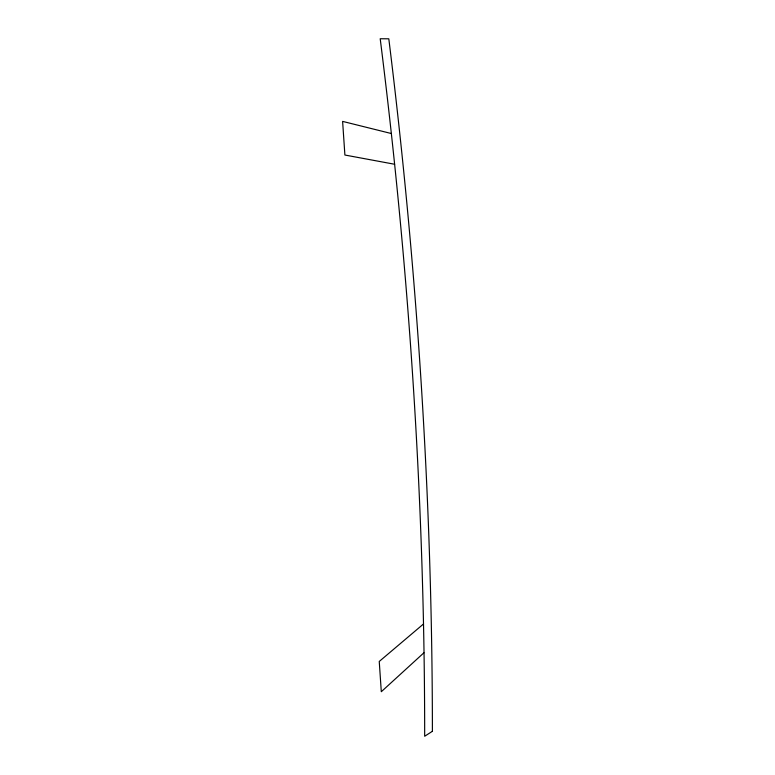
<?xml version="1.0" encoding="UTF-8"?>
<svg xmlns="http://www.w3.org/2000/svg" width="775" height="775" viewBox="0 0 775 775"><rect width="100%" height="100%" fill="white"/><g stroke="black" fill="none" stroke-linecap="round" stroke-linejoin="round"><path stroke-width="1.16" d="M423.935 652.773L381.3 691.717L379.246 661.462L423.489 623.991M394.611 164.252L344.894 155.029L342.608 121.394L391.259 133.513M432.392 731.3L424.671 736.25C424.719 503.111 409.307 270.049 380.205 38.75L388.808 38.808C417.26 268.479 432.363 499.846 432.392 731.3"/></g></svg>
